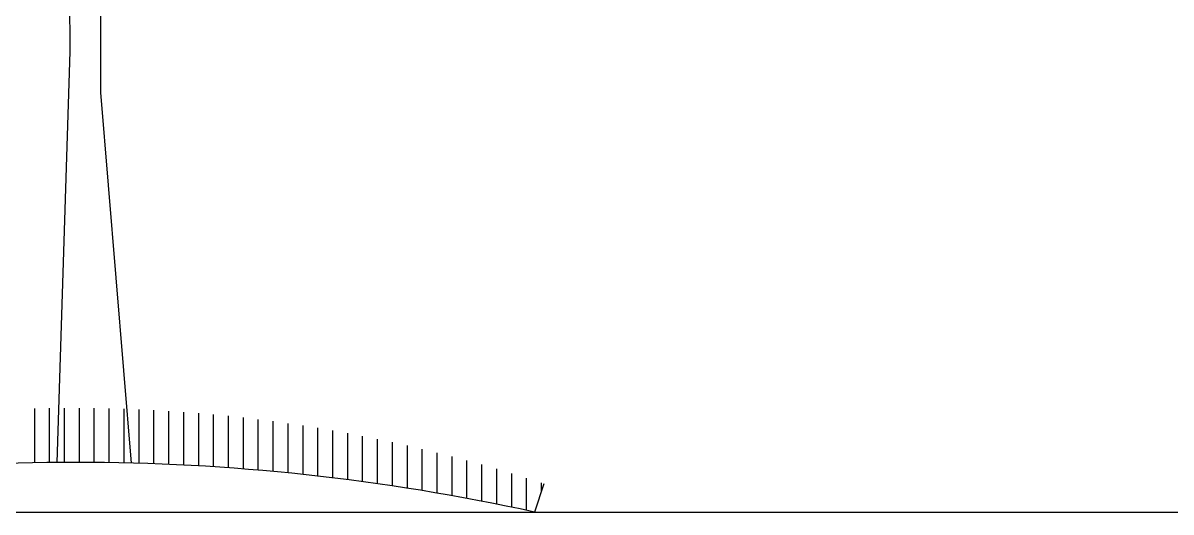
# Model space of a CAD drawing. Header units: millimetres. Extents: x 87938 to 265635, y 330093 to 434310.
# Drawn here: x 236087 to 240522, y 365241 to 367130 of the extents above; entities that cross this region are included whole.
import ezdxf

# ---------------------------------------------------------------- set-up
doc = ezdxf.new("R2010")
doc.units = ezdxf.units.MM
doc.layers.add('www.cad-blocks.net', color=7, linetype='Continuous')

# ---------------------------------------------------------------- blocks, each defined once
blk = doc.blocks.new('A$C02942DF4')
for p, q in [((2865.1, 1157.2), (2865.1, 1891.2)), ((2780.6, 1270.1), (2778.3, 1545.7)), ((2744, 136.8), (2780.6, 1270.1)), ((2949.7, 135), (2865.1, 1157.2)), ((2682.3, 135.9), (2682.3, 285.2)), ((2723.4, 136.6), (2723.4, 286.1)), ((2764.6, 136.9), (2764.6, 286.7)), ((2805.7, 137), (2805.7, 286.8)), ((2846.8, 136.8), (2846.8, 286.5)), ((2888, 136.3), (2888, 285.7)), ((2929.1, 135.5), (2929.1, 284.6)), ((2970.2, 134.4), (2970.2, 283)), ((3011.4, 133.1), (3011.4, 281.1)), ((3052.5, 131.4), (3052.5, 278.7)), ((3093.6, 129.5), (3093.6, 275.9)), ((3134.8, 127.3), (3134.8, 272.7)), ((3175.9, 124.8), (3175.9, 269.1)), ((3217, 122), (3217, 265.1)), ((3258.2, 118.9), (3258.2, 260.6)), ((3299.3, 115.5), (3299.3, 255.7)), ((3340.4, 111.9), (3340.4, 250.4)), ((3381.6, 107.9), (3381.6, 244.7)), ((3422.7, 103.7), (3422.7, 238.5)), ((3463.8, 99.1), (3463.8, 232)), ((3505, 94.3), (3505, 225)), ((3546.1, 89.2), (3546.1, 217.5)), ((3587.2, 83.8), (3587.2, 209.6)), ((3628.4, 78.1), (3628.4, 201.3)), ((3669.5, 72.1), (3669.5, 192.6)), ((3710.6, 65.8), (3710.6, 183.4)), ((3751.8, 59.2), (3751.8, 173.8)), ((3792.9, 52.3), (3792.9, 163.7)), ((3834, 45.1), (3834, 153.1)), ((3875.2, 37.7), (3875.2, 142.1)), ((3916.3, 29.9), (3916.3, 130.7)), ((3957.4, 21.8), (3957.4, 118.8)), ((3998.6, 13.4), (3998.6, 106.4)), ((4039.7, 4.7), (4039.7, 93.5)), ((4087.2, 78.1), (4061.3, 0)), ((4080.8, 58.8), (4080.8, 80.2))]:
    blk.add_line(p, q)
blk.add_arc((2795.5, -5779.5), 5916.5, 77.64584, 102.35416)
blk = doc.blocks.new('format')
at = {"layer": 'www.cad-blocks.net', "color": 155, "true_color": 0x546d8e}
blk.add_line((102853.7, 365241.3), (265634.8, 365241.3), dxfattribs=at)

msp = doc.modelspace()

# ---------------------------------------------------------------- block references
at = {"xscale": 1.4, "yscale": 1.4, "zscale": 1.4}
msp.add_blockref('A$C02942DF4', (232377.2, 365241.3), dxfattribs=at)
at = {"layer": 'www.cad-blocks.net'}
msp.add_blockref('format', (0, 0), dxfattribs=at)

doc.saveas('drawing.dxf')
